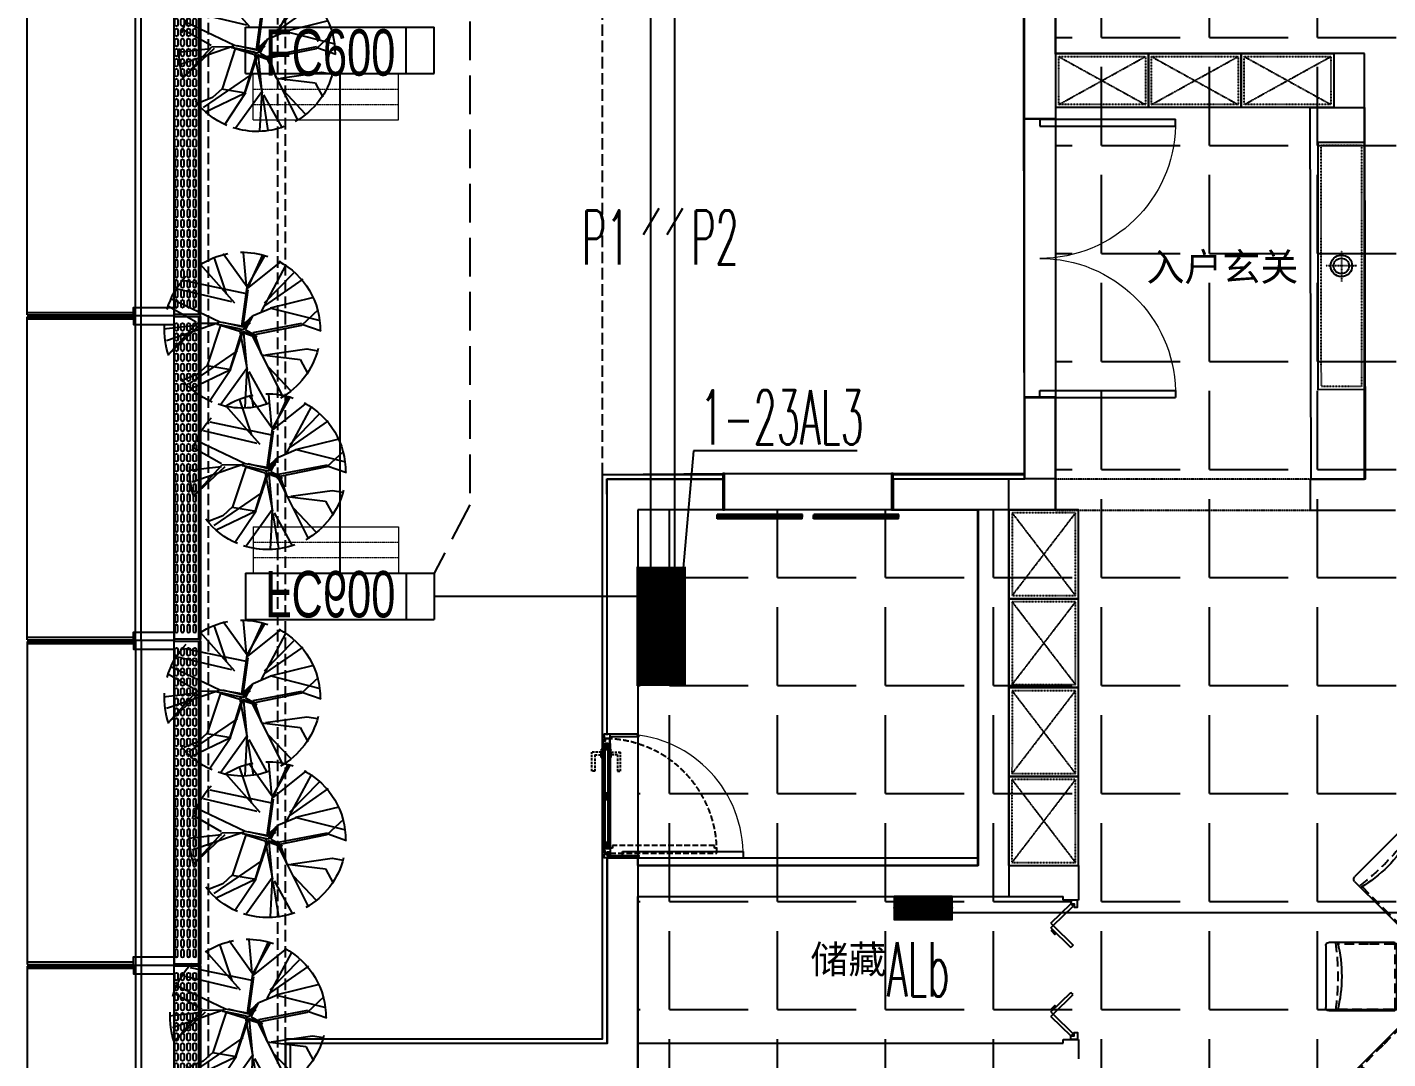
# Model space of a CAD drawing. Extents: x -284868 to 304789, y -137694 to 137894.
# Drawn here: x -79657 to -70857, y -24947 to -18276 of the extents above; entities that cross this region are included whole.
import ezdxf
from ezdxf.enums import TextEntityAlignment as Align

# ---------------------------------------------------------------- set-up
doc = ezdxf.new("R2010")
doc.units = 0
for name, pattern in [('AX-CORE160-Fur$0$DASH', [0.35, 0.25, -0.1]), ('DASH', [0.35, 0.25, -0.1]), ('DASHED', [0.75, 0.5, -0.25]), ('DOTE', [2.42, 2, -0.2, 0.02, -0.2]), ('HIDDEN2', [0.1875, 0.125, -0.0625])]:
    doc.linetypes.add(name, pattern=pattern)
doc.layers.get('0').update_dxf_attribs({"linetype": 'CONTINUOUS'})
for name, color, linetype in [('0-墙', 4, 'CONTINUOUS'), ('0-底图', 251, 'CONTINUOUS'), ('0-窗', 11, 'CONTINUOUS'), ('0-非设计区域', 251, 'CONTINUOUS'), ('EQUIP-箱柜', 3, 'CONTINUOUS'), ('F-地漏', 8, 'CONTINUOUS'), ('M-EQ-AC', 1, 'CONTINUOUS'), ('P-完成面', 42, 'CONTINUOUS'), ('P-平面家具', 3, 'CONTINUOUS'), ('P-平面植物', 251, 'CONTINUOUS'), ('P-门扇', 6, 'CONTINUOUS'), ('TEXT_照明_回路标注', 41, 'CONTINUOUS'), ('WIRE-广播线', 220, 'DOTE'), ('WIRE-照明', 130, 'CONTINUOUS')]:
    doc.layers.add(name, color=color, linetype=linetype)
doc.layers.add('M-D-AC-DF', color=2, linetype='CONTINUOUS', lineweight=20)
doc.styles.add('_TCH_DYN', font='')
doc.styles.add('_TEL_DIM', font='SIMPLEX', dxfattribs={"width": 0.8, "height": 3.5, "bigfont": 'HZTXT'})
doc.styles.add('HZ_e', font='simplex.shx', dxfattribs={"width": 0.8, "bigfont": 'hztxt.shx'})
doc.styles.add('L1', font='haiwenrs.shx', dxfattribs={"width": 0.7, "bigfont": 'haiwenhz.shx'})
doc.styles.add('繁线体', font='')
doc.styles.get('_TCH_DYN').set_extended_font_data('SimSun')
doc.styles.get('繁线体').set_extended_font_data('SimSun')

# ---------------------------------------------------------------- blocks, each defined once
blk = doc.blocks.new('*U166')
at = {"linetype": 'AX-CORE160-Fur$0$DASH', "ltscale": 0.2}
for p, q in [((20, -430), (555, -20)), ((20, -20), (555, -430)), ((595, -430), (1130, -20)), ((595, -20), (1130, -430)), ((1170, -430), (1705, -20)), ((1170, -20), (1705, -430)), ((1745, -430), (2280, -20)), ((1745, -20), (2280, -430))]:
    blk.add_line(p, q, dxfattribs=at)
for points in [[(0, 0), (575, 0), (575, -450), (0, -450)], [(575, 0), (1150, 0), (1150, -450), (575, -450)], [(1150, 0), (1725, 0), (1725, -450), (1150, -450)], [(1725, 0), (2300, 0), (2300, -450), (1725, -450)]]:
    blk.add_lwpolyline(points, close=True)
for points in [[(20, -20), (555, -20), (555, -430), (20, -430)], [(595, -20), (1130, -20), (1130, -430), (595, -430)], [(1170, -20), (1705, -20), (1705, -430), (1170, -430)], [(1745, -20), (2280, -20), (2280, -430), (1745, -430)]]:
    blk.add_lwpolyline(points, close=True, dxfattribs=at)
blk = doc.blocks.new('*U169')
at = {"linetype": 'AX-CORE160-Fur$0$DASH', "ltscale": 0.2}
for p, q in [((20, -330), (580, -20)), ((20, -20), (580, -330)), ((620, -330), (1180, -20)), ((620, -20), (1180, -330)), ((1220, -330), (1780, -20)), ((1220, -20), (1780, -330))]:
    blk.add_line(p, q, dxfattribs=at)
for points in [[(0, 0), (600, 0), (600, -350), (0, -350)], [(600, 0), (1200, 0), (1200, -350), (600, -350)], [(1200, 0), (1800, 0), (1800, -350), (1200, -350)]]:
    blk.add_lwpolyline(points, close=True)
for points in [[(20, -20), (580, -20), (580, -330), (20, -330)], [(620, -20), (1180, -20), (1180, -330), (620, -330)], [(1220, -20), (1780, -20), (1780, -330), (1220, -330)]]:
    blk.add_lwpolyline(points, close=True, dxfattribs=at)
blk = doc.blocks.new('*U170')
blk.add_lwpolyline([(0, 0), (1600, 0), (1600, -300), (0, -300)], close=True)
at = {"linetype": 'AX-CORE160-Fur$0$DASH', "ltscale": 0.2}
blk.add_lwpolyline([(20, -20), (1580, -20), (1580, -280), (20, -280)], close=True, dxfattribs=at)
at = {"linetype": 'AX-CORE160-Fur$0$DASH', "ltscale": 0.1}
for points in [[(800, -50), (800, -250)], [(700, -150), (900, -150)], [(700, -150), (900, -150)]]:
    blk.add_lwpolyline(points, dxfattribs=at)
for radius in [70, 50]:
    blk.add_circle((800, -150), radius)
blk = doc.blocks.new('A$C6CD7009D')
for p, q in [((-220, 182.5), (-220, 440)), ((-200, 460), (200, 460)), ((220, 440), (220, 182.5))]:
    blk.add_line(p, q)
at = {"linetype": 'HIDDEN2', "ltscale": 500}
for p, q in [((-210, 182.5), (-210, 381.7)), ((210, 381.7), (210, 182.5))]:
    blk.add_line(p, q, dxfattribs=at)
blk.add_lwpolyline([(220, 182.5), (220, 20, -0.414214), (200, 0), (-200, 0, -0.414214), (-220, 20), (-220, 182.5)], format="xyb")
blk.add_lwpolyline([(210, 182.5), (210, 20, -0.414214), (200, 10), (-200, 10, -0.414214), (-210, 20), (-210, 182.5)], format="xyb", dxfattribs=at)
for centre, radius, start, end in [((-200, 440), 20, 90, 180), ((200, 440), 20, 0, 90), ((0, 1253.1), 896.7, 255.79752, 284.20248)]:
    blk.add_arc(centre, radius, start, end)
blk.add_arc((1.3, 1934), 1552.3, 261.80427, 278.09956, dxfattribs=at)
blk = doc.blocks.new('*U173')
at = {"ltscale": 500}
blk.add_circle((0, 0), 600, dxfattribs=at)
at = {"xscale": -1}
blk.add_blockref('A$C6CD7009D', (2.9, 652.3), dxfattribs=at)
for p, rotation in [((-459.2, 463.3), 45.00000000000009), ((463.3, 459.2), 314.9999999999999), ((-652.3, 2.9), 90), ((652.3, -2.9), 270), ((-463.3, -459.2), 134.9999999999999), ((459.2, -463.3), 225.0000000000001), ((-2.9, -652.3), 180)]:
    blk.add_blockref('A$C6CD7009D', p, dxfattribs=dict(at, rotation=rotation))
at = {"color": 253, "style": '繁线体'}
blk.add_text('%%C1200', height=75, dxfattribs=at).set_placement((0, -100), align=Align.MIDDLE_CENTER)
blk = doc.blocks.new('$DORLIB2D$00000127')
at = {"color": 0}
for points in [[(-0.5333, 0.7949), (-0.5333, 0.6904)], [(-0.0333, 0.7949), (-0.5333, 0.7949)], [(-0.0333, 0.7949), (-0.0333, 0.6904)], [(0.5333, 0.7949), (0.0333, 0.7949)], [(0.0333, 0.7949), (0.0333, 0.6904)], [(0.5333, 0.7949), (0.5333, 0.6904)], [(-0.0333, 0.6904), (-0.5333, 0.6904)], [(0.5333, 0.6904), (0.0333, 0.6904)], [(0.5, 0.5), (-0.5, 0.5)]]:
    blk.add_lwpolyline(points, dxfattribs=at)
blk = doc.blocks.new('$DorLib2D$00000034')
for p, q in [((-0.3348, 0.1427), (-0.475, 0)), ((-0.3182, 0.1263), (-0.4584, -0.0164)), ((-0.3348, 0.1427), (-0.3182, 0.1263)), ((-0.3015, 0.1427), (-0.3182, 0.1263)), ((-0.3182, 0.1263), (-0.178, -0.0164)), ((-0.3015, 0.1427), (-0.1614, 0)), ((0.3015, 0.1427), (0.1614, 0)), ((0.3182, 0.1263), (0.178, -0.0164)), ((0.3015, 0.1427), (0.3182, 0.1263)), ((0.3348, 0.1427), (0.3182, 0.1263)), ((0.3182, 0.1263), (0.4584, -0.0164)), ((0.3348, 0.1427), (0.475, 0)), ((-0.5, -0.048), (-0.5, 0)), ((-0.4584, -0.0164), (-0.475, 0)), ((-0.178, -0.0164), (-0.1614, 0)), ((0.178, -0.0164), (0.1614, 0)), ((0.4584, -0.0164), (0.475, 0)), ((0.5, -0.048), (0.5, 0))]:
    blk.add_line(p, q)
for points in [[(-0.2899, 0.1308), (-0.2804, 0.1401), (-0.255, 0.1143), (-0.2645, 0.1049)], [(-0.2866, 0.1275), (-0.2804, 0.1335), (-0.2616, 0.1144), (-0.2678, 0.1083)], [(0.2899, 0.1308), (0.2804, 0.1401), (0.255, 0.1143), (0.2645, 0.1049)], [(0.2866, 0.1275), (0.2804, 0.1335), (0.2616, 0.1144), (0.2678, 0.1083)], [(-0.5, 0), (-0.475, 0), (-0.475, -0.023), (-0.45, -0.023), (-0.45, -0.048), (-0.5, -0.048)], [(0.5, 0), (0.475, 0), (0.475, -0.023), (0.45, -0.023), (0.45, -0.048), (0.5, -0.048)]]:
    blk.add_lwpolyline(points)
blk = doc.blocks.new('$DorLib2D$00000002')
for p, q in [((-0.5, 0), (-0.5, 0.4875)), ((-0.475, 0.4875), (-0.5, 0.4875)), ((-0.475, 0), (-0.475, 0.4875)), ((0.475, 0), (0.475, 0.4875)), ((0.475, 0.4875), (0.5, 0.4875)), ((0.5, 0), (0.5, 0.4875)), ((-0.5, 0), (-0.475, 0)), ((0.5, 0), (0.475, 0))]:
    blk.add_line(p, q)
at = {"lineweight": 13}
for centre, start, end in [((-0.4875, 0), 0, 88.5307), ((0.4875, 0), 91.4693, 180)]:
    blk.add_arc(centre, 0.4875, start, end, dxfattribs=at)
blk = doc.blocks.new('$DorLib2D$00000001')
for p, q in [((0.45, 0.975), (0.5, 0.975)), ((0.45, 0), (0.45, 0.975)), ((0.5, 0), (0.5, 0.975)), ((0.5, 0), (0.45, 0))]:
    blk.add_line(p, q)
at = {"lineweight": 13}
blk.add_arc((0.475, 0), 0.975, 91.4693, 180, dxfattribs=at)
blk = doc.blocks.new('vrthr')
for p, q in [((212047.6, 279852.9), (212047.6, 282357.7)), ((212247.6, 279852.9), (212247.6, 282158.1)), ((212047.9, 279852.9), (212047.9, 280058.3)), ((212047.9, 279433.4), (212047.9, 279852.9)), ((214247.6, 279858.3), (212247.9, 279858.3)), ((212247.9, 279852.9), (212247.9, 279858.3)), ((212247.9, 279852.9), (212247.9, 279433.4)), ((214247.6, 277106.1), (214247.6, 279858.3)), ((212247.9, 279433.4), (212047.9, 279433.4)), ((212047.9, 277633.4, 0), (212047.9, 279433.4, 0)), ((212047.9, 277107.7), (212047.9, 277633.4)), ((212047.9, 277633.4), (212247.9, 277633.4)), ((212247.9, 277633.4), (212247.9, 277107.7)), ((209347.6, 277007.7), (209347.6, 277107.7)), ((209347.6, 277107.7), (209547.6, 277107.7)), ((209547.6, 277107.7), (210097.1, 277107.7)), ((209547.6, 277107.7), (209547.6, 277107.7)), ((210097.1, 277107.7), (210097.1, 276907.7)), ((211197.1, 276907.7), (211197.1, 277107.7)), ((211197.1, 277107.7), (211947.1, 277107.7)), ((211947.1, 274607.7), (211947.1, 277107.7)), ((212247.9, 277107.7), (212047.9, 277107.7)), ((213898.5, 277106.2), (214098.5, 277106.2)), ((213898.5, 276906.2), (213898.5, 277106.2)), ((214098.5, 277106.1), (214247.6, 277106.1)), ((209347.6, 277007.7), (209347.6, 275451.2)), ((210097.1, 276907.7), (209547.6, 276907.7)), ((209547.6, 276907.7), (209547.6, 275457.7)), ((211747.1, 276907.7), (211197.1, 276907.7)), ((211747.1, 274607.7), (211747.1, 276907.7)), ((213898.5, 276906.2), (214098.5, 276906.2)), ((214098.5, 276906.2), (214098.5, 276906.1)), ((214098.5, 276906.1), (214447.6, 276906.1)), ((209547.6, 275457.7), (209347.6, 275457.7)), ((209347.6, 274657.7), (209347.6, 273457.6)), ((209347.6, 274657.7), (209547.6, 274657.7)), ((209547.6, 274657.7), (209547.6, 274607.7)), ((209547.6, 274657.7), (209547.6, 274607.7)), ((209547.6, 274657.7), (211747.1, 274657.7)), ((209547.6, 274607.7), (211747.1, 274607.7)), ((211947.1, 274607.7), (212397.6, 274607.7)), ((212397.6, 274607.7), (212397.6, 274382.6)), ((209547.6, 274407.7), (211847.1, 274407.7)), ((209547.6, 274407.7), (209547.6, 273457.6)), ((211847.6, 274407.7), (212297.6, 274407.7)), ((212297.6, 274382.6), (212297.6, 274407.7)), ((212397.6, 274382.6), (212297.6, 274382.6)), ((207270.4, 273457.6), (209347.6, 273457.6)), ((207270.4, 273257.6), (207270.4, 273457.6)), ((209547.6, 273457.6), (212297.6, 273457.6)), ((212297.6, 273457.6), (212297.6, 273482.6)), ((212297.6, 273482.6), (212397.6, 273482.6)), ((212397.6, 273482.6), (212397.6, 273357.6))]:
    blk.add_line(p, q)
at = {"linetype": 'Continuous'}
blk.add_line((209347.6, 275457.7, 0), (209347.6, 275451.2, 0), dxfattribs=at)
at = {"elevation": -0.1}
blk.add_lwpolyline([(213896.1, 279508.6), (214246.1, 279508.6), (214251.5, 277106.2), (213901.5, 277106.2)], close=True, dxfattribs=at)
at = {"linetype": 'DASH', "elevation": -0.1}
blk.add_lwpolyline([(213898.5, 277106.1), (212247.9, 277106.1), (212247.9, 276906.1), (213898.5, 276906.1)], close=True, dxfattribs=at)
at = {"extrusion": (-6.03939e-06, -5.87203e-20, 1), "rotation": 0.02052867424478329}
blk.add_blockref('*U169', (212249.5, 279857.9, -1.3), dxfattribs=at)
for name, p, xscale, yscale, zscale, rotation in [('$DorLib2D$00000002', (212147.9, 278533.4), -1800, 1800, 1800, 270.0000880478415), ('$DORLIB2D$00000127', (210647.1, 277007.7), -1100, 200, -1100, 180), ('$DorLib2D$00000034', (212347.6, 273932.6), 900.0000000000043, 900.0000000000043, 900.0000000000043, 90)]:
    blk.add_blockref(name, p, dxfattribs=dict(xscale=xscale, yscale=yscale, zscale=zscale, rotation=rotation))
at = {"extrusion": (-9.31736e-20, 6.03939e-06, 1), "rotation": 270.0205286742448}
blk.add_blockref('*U170', (214247.2, 279284.4, 1.6), dxfattribs=at)
at = {"extrusion": (-1.21973e-19, -6.03939e-06, -1), "zscale": -1, "rotation": 270.0190810174778}
blk.add_blockref('*U166', (-211947.6, 276907.7, -1.7), dxfattribs=at)
at = {"linetype": 'Continuous', "xscale": 800.0000000000041, "yscale": 800.0000000000041, "zscale": 800.0000000000041, "rotation": 270}
blk.add_blockref('$DorLib2D$00000001', (209447.8, 275057.7), dxfattribs=at)
at = {"extrusion": (-6.03939e-06, 1.33259e-21, -1), "xscale": -1, "zscale": -1, "rotation": 0.02966593114897452}
blk.add_blockref('*U173', (-215108.3, 273885.7, -1.3), dxfattribs=at)
at = {"style": '_TCH_DYN'}
for s, p in [('入户玄关', (212836.7, 278387.7, -0.1)), ('储藏', (210663, 273910.2, -0.1))]:
    blk.add_text(s, height=180, dxfattribs=at).set_placement(p)
blk = doc.blocks.new('A$C3B8026B3')
for p, q in [((949.5, 15355), (949.5, 17345)), ((949.5, 13255), (949.5, 15245)), ((949.5, 13145), (949.5, 11155)), ((949.5, 11045), (949.5, 9055))]:
    blk.add_line(p, q)
for points in [[(0, 15306), (0, 17394)], [(700, 15300), (700, 17400)], [(737.5, 15300), (737.5, 17400)], [(0, 13206), (0, 15294)], [(700, 13200), (700, 15300)], [(737.5, 13200), (737.5, 15300)], [(700, 13200), (700, 11100)], [(737.5, 13200), (737.5, 11100)], [(0, 13194), (0, 11106)], [(0, 11094), (0, 9006)], [(700, 11100), (700, 9000)], [(737.5, 11100), (737.5, 9000)]]:
    blk.add_lwpolyline(points)
at = {"elevation": 0}
for points in [[(0, 15306), (688, 15306), (688, 15320.5), (0, 15320.5)], [(0, 15294), (688, 15294), (688, 15279.5), (0, 15279.5)], [(0, 13206), (688, 13206), (688, 13220.5), (0, 13220.5)], [(0, 13194), (688, 13194), (688, 13179.5), (0, 13179.5)], [(0, 11106), (688, 11106), (688, 11120.5), (0, 11120.5)], [(0, 11094), (688, 11094), (688, 11079.5), (0, 11079.5)]]:
    blk.add_lwpolyline(points, dxfattribs=at)
for points in [[(688, 15300), (688, 15355), (949.5, 15355), (949.5, 15300)], [(688, 15300), (688, 15245), (949.5, 15245), (949.5, 15300)], [(688, 13200), (688, 13255), (949.5, 13255), (949.5, 13200)], [(688, 13200), (688, 13145), (949.5, 13145), (949.5, 13200)], [(688, 11100), (688, 11155), (949.5, 11155), (949.5, 11100)], [(688, 11100), (688, 11045), (949.5, 11045), (949.5, 11100)]]:
    blk.add_lwpolyline(points, close=True)
blk = doc.blocks.new('LT-BLK-20221201170113', base_point=(81437.4, -6378.6))
for p, q in [((79349.4, -6218.5, 0), (81437.4, -6218.5)), ((79349.4, -6220.7, 0), (81437.4, -6220.7))]:
    blk.add_line(p, q)
blk.add_lwpolyline([(79349.4, -6208.1), (81437.4, -6208.1), (81437.4, -6378.6), (79349.4, -6378.6)], close=True)
for points in [[(79403.4, -6235), (79433.4, -6235, -1), (79433.4, -6255), (79403.4, -6255, -0.999999)], [(79468.4, -6235), (79498.4, -6235, -1), (79498.4, -6255), (79468.4, -6255, -0.999999)], [(79533.4, -6235), (79563.4, -6235, -1), (79563.4, -6255), (79533.4, -6255, -0.999999)], [(79598.4, -6235), (79628.4, -6235, -1), (79628.4, -6255), (79598.4, -6255, -0.999999)], [(79663.4, -6235), (79693.4, -6235, -1), (79693.4, -6255), (79663.4, -6255, -0.999999)], [(79728.4, -6235), (79758.4, -6235, -1), (79758.4, -6255), (79728.4, -6255, -0.999999)], [(79793.4, -6235), (79823.4, -6235, -1), (79823.4, -6255), (79793.4, -6255, -0.999999)], [(79858.4, -6235), (79888.4, -6235, -1), (79888.4, -6255), (79858.4, -6255, -0.999999)], [(79923.4, -6235), (79953.4, -6235, -1), (79953.4, -6255), (79923.4, -6255, -0.999999)], [(79988.4, -6235), (80018.4, -6235, -1), (80018.4, -6255), (79988.4, -6255, -0.999999)], [(80053.4, -6235), (80083.4, -6235, -1), (80083.4, -6255), (80053.4, -6255, -0.999999)], [(80118.4, -6235), (80148.4, -6235, -1), (80148.4, -6255), (80118.4, -6255, -0.999999)], [(80183.4, -6235), (80213.4, -6235, -1), (80213.4, -6255), (80183.4, -6255, -0.999999)], [(80248.4, -6235), (80278.4, -6235, -1), (80278.4, -6255), (80248.4, -6255, -0.999999)], [(80313.4, -6235), (80343.4, -6235, -1), (80343.4, -6255), (80313.4, -6255, -0.999999)], [(80408.4, -6235), (80378.4, -6235, 1), (80378.4, -6255), (80408.4, -6255, 0.999999)], [(80473.4, -6235), (80443.4, -6235, 1), (80443.4, -6255), (80473.4, -6255, 0.999999)], [(80538.4, -6235), (80508.4, -6235, 1), (80508.4, -6255), (80538.4, -6255, 0.999999)], [(80603.4, -6235), (80573.4, -6235, 1), (80573.4, -6255), (80603.4, -6255, 0.999999)], [(80668.4, -6235), (80638.4, -6235, 1), (80638.4, -6255), (80668.4, -6255, 0.999999)], [(80733.4, -6235), (80703.4, -6235, 1), (80703.4, -6255), (80733.4, -6255, 0.999999)], [(80798.4, -6235), (80768.4, -6235, 1), (80768.4, -6255), (80798.4, -6255, 0.999999)], [(80863.4, -6235), (80833.4, -6235, 1), (80833.4, -6255), (80863.4, -6255, 0.999999)], [(80928.4, -6235), (80898.4, -6235, 1), (80898.4, -6255), (80928.4, -6255, 0.999999)], [(80993.4, -6235), (80963.4, -6235, 1), (80963.4, -6255), (80993.4, -6255, 0.999999)], [(81058.4, -6235), (81028.4, -6235, 1), (81028.4, -6255), (81058.4, -6255, 0.999999)], [(81123.4, -6235), (81093.4, -6235, 1), (81093.4, -6255), (81123.4, -6255, 0.999999)], [(81188.4, -6235), (81158.4, -6235, 1), (81158.4, -6255), (81188.4, -6255, 0.999999)], [(81253.4, -6235), (81223.4, -6235, 1), (81223.4, -6255), (81253.4, -6255, 0.999999)], [(81318.4, -6235), (81288.4, -6235, 1), (81288.4, -6255), (81318.4, -6255, 0.999999)], [(81383.4, -6235), (81353.4, -6235, 1), (81353.4, -6255), (81383.4, -6255, 0.999999)], [(79403.4, -6274.4), (79433.4, -6274.4, -1), (79433.4, -6294.4), (79403.4, -6294.4, -0.999999)], [(79403.4, -6313.8), (79433.4, -6313.8, -1), (79433.4, -6333.8), (79403.4, -6333.8, -0.999999)], [(79468.4, -6274.4), (79498.4, -6274.4, -1), (79498.4, -6294.4), (79468.4, -6294.4, -0.999999)], [(79468.4, -6313.8), (79498.4, -6313.8, -1), (79498.4, -6333.8), (79468.4, -6333.8, -0.999999)], [(79533.4, -6274.4), (79563.4, -6274.4, -1), (79563.4, -6294.4), (79533.4, -6294.4, -0.999999)], [(79533.4, -6313.8), (79563.4, -6313.8, -1), (79563.4, -6333.8), (79533.4, -6333.8, -0.999999)], [(79598.4, -6274.4), (79628.4, -6274.4, -1), (79628.4, -6294.4), (79598.4, -6294.4, -0.999999)], [(79598.4, -6313.8), (79628.4, -6313.8, -1), (79628.4, -6333.8), (79598.4, -6333.8, -0.999999)], [(79663.4, -6274.4), (79693.4, -6274.4, -1), (79693.4, -6294.4), (79663.4, -6294.4, -0.999999)], [(79663.4, -6313.8), (79693.4, -6313.8, -1), (79693.4, -6333.8), (79663.4, -6333.8, -0.999999)], [(79728.4, -6274.4), (79758.4, -6274.4, -1), (79758.4, -6294.4), (79728.4, -6294.4, -0.999999)], [(79728.4, -6313.8), (79758.4, -6313.8, -1), (79758.4, -6333.8), (79728.4, -6333.8, -0.999999)], [(79793.4, -6274.4), (79823.4, -6274.4, -1), (79823.4, -6294.4), (79793.4, -6294.4, -0.999999)], [(79793.4, -6313.8), (79823.4, -6313.8, -1), (79823.4, -6333.8), (79793.4, -6333.8, -0.999999)], [(79858.4, -6274.4), (79888.4, -6274.4, -1), (79888.4, -6294.4), (79858.4, -6294.4, -0.999999)], [(79858.4, -6313.8), (79888.4, -6313.8, -1), (79888.4, -6333.8), (79858.4, -6333.8, -0.999999)], [(79923.4, -6274.4), (79953.4, -6274.4, -1), (79953.4, -6294.4), (79923.4, -6294.4, -0.999999)], [(79923.4, -6313.8), (79953.4, -6313.8, -1), (79953.4, -6333.8), (79923.4, -6333.8, -0.999999)], [(79988.4, -6274.4), (80018.4, -6274.4, -1), (80018.4, -6294.4), (79988.4, -6294.4, -0.999999)], [(79988.4, -6313.8), (80018.4, -6313.8, -1), (80018.4, -6333.8), (79988.4, -6333.8, -0.999999)], [(80053.4, -6274.4), (80083.4, -6274.4, -1), (80083.4, -6294.4), (80053.4, -6294.4, -0.999999)], [(80053.4, -6313.8), (80083.4, -6313.8, -1), (80083.4, -6333.8), (80053.4, -6333.8, -0.999999)], [(80118.4, -6274.4), (80148.4, -6274.4, -1), (80148.4, -6294.4), (80118.4, -6294.4, -0.999999)], [(80118.4, -6313.8), (80148.4, -6313.8, -1), (80148.4, -6333.8), (80118.4, -6333.8, -0.999999)], [(80183.4, -6274.4), (80213.4, -6274.4, -1), (80213.4, -6294.4), (80183.4, -6294.4, -0.999999)], [(80183.4, -6313.8), (80213.4, -6313.8, -1), (80213.4, -6333.8), (80183.4, -6333.8, -0.999999)], [(80248.4, -6274.4), (80278.4, -6274.4, -1), (80278.4, -6294.4), (80248.4, -6294.4, -0.999999)], [(80248.4, -6313.8), (80278.4, -6313.8, -1), (80278.4, -6333.8), (80248.4, -6333.8, -0.999999)], [(80313.4, -6274.4), (80343.4, -6274.4, -1), (80343.4, -6294.4), (80313.4, -6294.4, -0.999999)], [(80313.4, -6313.8), (80343.4, -6313.8, -1), (80343.4, -6333.8), (80313.4, -6333.8, -0.999999)], [(80408.4, -6274.4), (80378.4, -6274.4, 1), (80378.4, -6294.4), (80408.4, -6294.4, 0.999999)], [(80408.4, -6313.8), (80378.4, -6313.8, 1), (80378.4, -6333.8), (80408.4, -6333.8, 0.999999)], [(80473.4, -6274.4), (80443.4, -6274.4, 1), (80443.4, -6294.4), (80473.4, -6294.4, 0.999999)], [(80473.4, -6313.8), (80443.4, -6313.8, 1), (80443.4, -6333.8), (80473.4, -6333.8, 0.999999)], [(80538.4, -6274.4), (80508.4, -6274.4, 1), (80508.4, -6294.4), (80538.4, -6294.4, 0.999999)], [(80538.4, -6313.8), (80508.4, -6313.8, 1), (80508.4, -6333.8), (80538.4, -6333.8, 0.999999)], [(80603.4, -6274.4), (80573.4, -6274.4, 1), (80573.4, -6294.4), (80603.4, -6294.4, 0.999999)], [(80603.4, -6313.8), (80573.4, -6313.8, 1), (80573.4, -6333.8), (80603.4, -6333.8, 0.999999)], [(80668.4, -6274.4), (80638.4, -6274.4, 1), (80638.4, -6294.4), (80668.4, -6294.4, 0.999999)], [(80668.4, -6313.8), (80638.4, -6313.8, 1), (80638.4, -6333.8), (80668.4, -6333.8, 0.999999)], [(80733.4, -6274.4), (80703.4, -6274.4, 1), (80703.4, -6294.4), (80733.4, -6294.4, 0.999999)], [(80733.4, -6313.8), (80703.4, -6313.8, 1), (80703.4, -6333.8), (80733.4, -6333.8, 0.999999)], [(80798.4, -6274.4), (80768.4, -6274.4, 1), (80768.4, -6294.4), (80798.4, -6294.4, 0.999999)], [(80798.4, -6313.8), (80768.4, -6313.8, 1), (80768.4, -6333.8), (80798.4, -6333.8, 0.999999)], [(80863.4, -6274.4), (80833.4, -6274.4, 1), (80833.4, -6294.4), (80863.4, -6294.4, 0.999999)], [(80863.4, -6313.8), (80833.4, -6313.8, 1), (80833.4, -6333.8), (80863.4, -6333.8, 0.999999)], [(80928.4, -6274.4), (80898.4, -6274.4, 1), (80898.4, -6294.4), (80928.4, -6294.4, 0.999999)], [(80928.4, -6313.8), (80898.4, -6313.8, 1), (80898.4, -6333.8), (80928.4, -6333.8, 0.999999)], [(80993.4, -6274.4), (80963.4, -6274.4, 1), (80963.4, -6294.4), (80993.4, -6294.4, 0.999999)], [(80993.4, -6313.8), (80963.4, -6313.8, 1), (80963.4, -6333.8), (80993.4, -6333.8, 0.999999)], [(81058.4, -6274.4), (81028.4, -6274.4, 1), (81028.4, -6294.4), (81058.4, -6294.4, 0.999999)], [(81058.4, -6313.8), (81028.4, -6313.8, 1), (81028.4, -6333.8), (81058.4, -6333.8, 0.999999)], [(81123.4, -6274.4), (81093.4, -6274.4, 1), (81093.4, -6294.4), (81123.4, -6294.4, 0.999999)], [(81123.4, -6313.8), (81093.4, -6313.8, 1), (81093.4, -6333.8), (81123.4, -6333.8, 0.999999)], [(81188.4, -6274.4), (81158.4, -6274.4, 1), (81158.4, -6294.4), (81188.4, -6294.4, 0.999999)], [(81188.4, -6313.8), (81158.4, -6313.8, 1), (81158.4, -6333.8), (81188.4, -6333.8, 0.999999)], [(81253.4, -6274.4), (81223.4, -6274.4, 1), (81223.4, -6294.4), (81253.4, -6294.4, 0.999999)], [(81253.4, -6313.8), (81223.4, -6313.8, 1), (81223.4, -6333.8), (81253.4, -6333.8, 0.999999)], [(81318.4, -6274.4), (81288.4, -6274.4, 1), (81288.4, -6294.4), (81318.4, -6294.4, 0.999999)], [(81318.4, -6313.8), (81288.4, -6313.8, 1), (81288.4, -6333.8), (81318.4, -6333.8, 0.999999)], [(81383.4, -6274.4), (81353.4, -6274.4, 1), (81353.4, -6294.4), (81383.4, -6294.4, 0.999999)], [(81383.4, -6313.8), (81353.4, -6313.8, 1), (81353.4, -6333.8), (81383.4, -6333.8, 0.999999)], [(79403.4, -6353.1), (79433.4, -6353.1, -1), (79433.4, -6373.1), (79403.4, -6373.1, -0.999999)], [(79468.4, -6353.1), (79498.4, -6353.1, -1), (79498.4, -6373.1), (79468.4, -6373.1, -0.999999)], [(79533.4, -6353.1), (79563.4, -6353.1, -1), (79563.4, -6373.1), (79533.4, -6373.1, -0.999999)], [(79598.4, -6353.1), (79628.4, -6353.1, -1), (79628.4, -6373.1), (79598.4, -6373.1, -0.999999)], [(79663.4, -6353.1), (79693.4, -6353.1, -1), (79693.4, -6373.1), (79663.4, -6373.1, -0.999999)], [(79728.4, -6353.1), (79758.4, -6353.1, -1), (79758.4, -6373.1), (79728.4, -6373.1, -0.999999)], [(79793.4, -6353.1), (79823.4, -6353.1, -1), (79823.4, -6373.1), (79793.4, -6373.1, -0.999999)], [(79858.4, -6353.1), (79888.4, -6353.1, -1), (79888.4, -6373.1), (79858.4, -6373.1, -0.999999)], [(79923.4, -6353.1), (79953.4, -6353.1, -1), (79953.4, -6373.1), (79923.4, -6373.1, -0.999999)], [(79988.4, -6353.1), (80018.4, -6353.1, -1), (80018.4, -6373.1), (79988.4, -6373.1, -0.999999)], [(80053.4, -6353.1), (80083.4, -6353.1, -1), (80083.4, -6373.1), (80053.4, -6373.1, -0.999999)], [(80118.4, -6353.1), (80148.4, -6353.1, -1), (80148.4, -6373.1), (80118.4, -6373.1, -0.999999)], [(80183.4, -6353.1), (80213.4, -6353.1, -1), (80213.4, -6373.1), (80183.4, -6373.1, -0.999999)], [(80248.4, -6353.1), (80278.4, -6353.1, -1), (80278.4, -6373.1), (80248.4, -6373.1, -0.999999)], [(80313.4, -6353.1), (80343.4, -6353.1, -1), (80343.4, -6373.1), (80313.4, -6373.1, -0.999999)], [(80408.4, -6353.1), (80378.4, -6353.1, 1), (80378.4, -6373.1), (80408.4, -6373.1, 0.999999)], [(80473.4, -6353.1), (80443.4, -6353.1, 1), (80443.4, -6373.1), (80473.4, -6373.1, 0.999999)], [(80538.4, -6353.1), (80508.4, -6353.1, 1), (80508.4, -6373.1), (80538.4, -6373.1, 0.999999)], [(80603.4, -6353.1), (80573.4, -6353.1, 1), (80573.4, -6373.1), (80603.4, -6373.1, 0.999999)], [(80668.4, -6353.1), (80638.4, -6353.1, 1), (80638.4, -6373.1), (80668.4, -6373.1, 0.999999)], [(80733.4, -6353.1), (80703.4, -6353.1, 1), (80703.4, -6373.1), (80733.4, -6373.1, 0.999999)], [(80798.4, -6353.1), (80768.4, -6353.1, 1), (80768.4, -6373.1), (80798.4, -6373.1, 0.999999)], [(80863.4, -6353.1), (80833.4, -6353.1, 1), (80833.4, -6373.1), (80863.4, -6373.1, 0.999999)], [(80928.4, -6353.1), (80898.4, -6353.1, 1), (80898.4, -6373.1), (80928.4, -6373.1, 0.999999)], [(80993.4, -6353.1), (80963.4, -6353.1, 1), (80963.4, -6373.1), (80993.4, -6373.1, 0.999999)], [(81058.4, -6353.1), (81028.4, -6353.1, 1), (81028.4, -6373.1), (81058.4, -6373.1, 0.999999)], [(81123.4, -6353.1), (81093.4, -6353.1, 1), (81093.4, -6373.1), (81123.4, -6373.1, 0.999999)], [(81188.4, -6353.1), (81158.4, -6353.1, 1), (81158.4, -6373.1), (81188.4, -6373.1, 0.999999)], [(81253.4, -6353.1), (81223.4, -6353.1, 1), (81223.4, -6373.1), (81253.4, -6373.1, 0.999999)], [(81318.4, -6353.1), (81288.4, -6353.1, 1), (81288.4, -6373.1), (81318.4, -6373.1, 0.999999)], [(81383.4, -6353.1), (81353.4, -6353.1, 1), (81353.4, -6373.1), (81383.4, -6373.1, 0.999999)]]:
    blk.add_lwpolyline(points, format="xyb", close=True)
blk = doc.blocks.new('A$C678165FB')
blk.add_lwpolyline([(-36630.5, 17800), (-36630.5, 5300)])
at = {"rotation": 270}
for p in [(-36800.5, 13656), (-36800.5, 11556), (-36800.5, 9456), (-36800.5, 7356)]:
    blk.add_blockref('LT-BLK-20221201170113', p, dxfattribs=at)
blk = doc.blocks.new('FZ03')
at = {"color": 8}
for p, q in [((-4, 1), (-4, 3)), ((-4, 3), (0, 3)), ((0, 0), (-4, 1)), ((-3, 7), (3, 7)), ((0, 7), (-3, 5)), ((-3, 3), (-3, 7)), ((0, 5), (-3, 4)), ((0, 7), (3, 5)), ((0, 7), (0, 3)), ((0, 5), (3, 4)), ((0, 3), (4, 3)), ((4, 1), (0, 0)), ((3, 3), (3, 7)), ((4, 3), (4, 1))]:
    blk.add_line(p, q, dxfattribs=at)
blk = doc.blocks.new('A$C79893AB6')
at = {"color": 8, "linetype": 'DASHED', "ltscale": 5}
for points in [[(10, 20.3), (0, 20.3), (0, 5.3), (10, 5.3)], [(10, 0), (12, 0), (12, 25), (10, 25)], [(13, 0), (15, 0), (15, 25), (13, 25)], [(15, 20.3), (25, 20.3), (25, 5.3), (15, 5.3)]]:
    blk.add_lwpolyline(points, close=True, dxfattribs=at)
for points in [[(5, 20.3), (5, 5.3)], [(12, 18.5), (13, 18.5)], [(12, 16.5), (13, 16.5)], [(12, 14.5), (13, 14.5)], [(12, 10.5), (13, 10.5)], [(12, 8.5), (13, 8.5)], [(12, 6.5), (13, 6.5)], [(20, 20.3), (20, 5.3)]]:
    blk.add_lwpolyline(points, dxfattribs=at)
blk = doc.blocks.new('A$Ce45fcbb9')
at = {"color": 8, "linetype": 'DASHED', "ltscale": 30}
for points in [[(-98.2, 640.5), (-57, 640.5), (-57, 659.5), (-117.2, 659.5)], [(-98.2, 640.5), (-98.2, 536.4), (-117.2, 536.4), (-117.2, 659.5)], [(-55.5, 676.4), (-50, 676.4), (-50, 623.6), (-55.5, 623.6)], [(5.5, 676.4), (0, 676.4), (0, 623.6), (5.5, 623.6)], [(48.2, 640.5), (7, 640.5), (7, 659.5), (67.2, 659.5)], [(48.2, 640.5), (48.2, 536.4), (67.2, 536.4), (67.2, 659.5)]]:
    blk.add_lwpolyline(points, dxfattribs=at)
for points in [[(-55.5, 623.6, -0.414214), (-57, 625.1), (-57, 674.9, -0.414214), (-55.5, 676.4)], [(5.5, 623.6, 0.414214), (7, 625.1), (7, 674.9, 0.414214), (5.5, 676.4)]]:
    blk.add_lwpolyline(points, format="xyb", dxfattribs=at)
at = {"layer": 'P-门扇'}
for p, q in [((-50, 715), (-50, 35)), ((0, 715), (0, 35))]:
    blk.add_line(p, q, dxfattribs=at)
at = {"layer": 'P-门扇', "color": 251}
for p, q in [((-47, 730), (-47, 35)), ((-35, 715), (-35, 35)), ((-15, 715), (-15, 35)), ((-3, 745), (-3, 35))]:
    blk.add_line(p, q, dxfattribs=at)
at = {"layer": 'P-门扇'}
for points in [[(0, 715), (0, 715), (0, 745), (-32, 745), (-32, 730), (-50, 730), (-50, 715)], [(-47, 715), (-3, 715)]]:
    blk.add_lwpolyline(points, dxfattribs=at)
at = {"layer": 'P-门扇', "color": 251}
for points in [[(-15, 715), (-35, 715), (-35, 675), (-15, 675)], [(-15, 393.2), (-35, 393.2), (-35, 353.2), (-15, 353.2)], [(-15, 75), (-35, 75), (-35, 35), (-15, 35)]]:
    blk.add_lwpolyline(points, close=True, dxfattribs=at)
for points in [[(-15, 715), (-35, 675)], [(-15, 675), (-35, 715)], [(-15, 393.2), (-35, 353.2)], [(-15, 353.2), (-35, 393.2)], [(-15, 75), (-35, 35)], [(-15, 35), (-35, 75)]]:
    blk.add_lwpolyline(points, dxfattribs=at)
at = {"layer": 'P-门扇', "color": 251, "linetype": 'DASH', "ltscale": 150}
blk.add_lwpolyline([(0, 745, -0.404691), (690, 5, 3.831979)], format="xyb", dxfattribs=at)
at = {"layer": 'P-门扇'}
blk.add_lwpolyline([(-50, 20), (-50, 35), (0, 35), (0, 5), (-32, 5), (-32, 20)], close=True, dxfattribs=at)
at = {"layer": 'P-门扇', "color": 251, "linetype": 'DASH', "ltscale": 150}
blk.add_lwpolyline([(15, 55), (15, 37), (0, 37), (0, 5), (690, 5), (690, 37), (675, 37), (675, 55), (15, 55)], dxfattribs=at)
at = {"xscale": -0.7194583547756841, "yscale": 0.7194583547756841, "zscale": 0.7194583547756841, "rotation": 90}
for p in [(-32.8, 740), (-32.8, 10)]:
    blk.add_blockref('FZ03', p, dxfattribs=at)
at = {"rotation": 90.00000000000004}
blk.add_blockref('A$C79893AB6', (0, -10), dxfattribs=at)
blk = doc.blocks.new('yld.studio@foxmail.com-2-220')
at = {"color": 251, "ltscale": 100}
for p, q in [((8417.6, -110035.7), (8256.9, -109733.9)), ((8507.4, -109887.1), (8290.8, -109712.8)), ((8510.1, -109877.5), (8397.2, -109679.9)), ((8501.1, -109873.4), (8409.6, -109669)), ((8511.1, -109879.5), (8664.3, -109664.1)), ((8513.9, -109870.1), (8534.1, -109657.1)), ((8589.8, -109981.6), (8812.1, -109731.5)), ((8643.6, -109920.9), (8721.4, -109692)), ((8397.2, -109980.4), (8208.1, -109785.5)), ((8394.9, -109998.4), (8148.5, -109827.1)), ((8535.1, -110130.3), (8503.4, -109895.4)), ((8545.1, -110130), (8511.1, -109879.5)), ((8515.1, -109920.7), (8913.5, -109837.6)), ((8608.5, -109974.4), (8957.6, -109892.2)), ((8358.7, -110012.5), (8079.5, -109944.3)), ((8687.6, -110105.4), (9004.3, -109954.2)), ((8356.4, -110013.7), (8038, -110093.8)), ((8157, -110123.6), (8048.7, -110023.6)), ((8471.5, -110062), (8356.4, -110013.7)), ((8521.9, -110154.8), (8471.5, -110062)), ((8545.1, -110130), (8474.7, -110063.6)), ((8488.6, -110076.5), (8536.7, -110154.5)), ((8539, -110135.6), (8488.6, -110076.5)), ((8839.3, -110105.6), (9019, -110003.9)), ((8155.7, -110118.3), (8032.3, -110161.7)), ((8472.3, -110172.8), (8155.6, -110112.1)), ((8461.2, -110185.6), (8157, -110123.6)), ((8445.9, -110200), (8538.1, -110165.1)), ((8521.9, -110154.8), (8463.3, -110184.6)), ((8532.4, -110173.4), (8470.5, -110194.6)), ((8538, -110151.7), (8489.4, -110108)), ((8557.8, -110163.7), (8509.5, -110410)), ((8509.5, -110410), (8532.4, -110173.4)), ((8707.1, -110117.1), (8538, -110151.7)), ((8538.1, -110165.1), (8622.5, -110416.5)), ((8669.6, -110104.1), (8539, -110135.6)), ((8544.7, -110164.9), (8559.5, -110148.7)), ((8622.5, -110416.5), (8544.7, -110164.9)), ((8545.1, -110130), (8687.6, -110105.4)), ((8682.6, -110125.1), (8557.8, -110163.7)), ((8559.5, -110148.7), (8707.1, -110117.1)), ((8682.6, -110125.1), (8768.3, -110384.4)), ((8692.8, -110112.7), (8836.9, -110114.6)), ((8694.6, -110108.9), (9030.8, -110225)), ((8818.2, -110125.1), (9019, -110313.5)), ((9019, -110313.5), (8836.9, -110114.6)), ((8840.8, -110125.9), (9051.6, -110150.2)), ((8477.1, -110193.3), (8277.6, -110592.7)), ((8463.3, -110184.6), (8417.7, -110316.4)), ((8470.5, -110194.6), (8417.7, -110316.4)), ((8125, -110277.7), (8052.4, -110289.4)), ((8166.6, -110346.4), (8117, -110438.8)), ((8391, -110315.4), (8125, -110277.7)), ((8417.7, -110316.4), (8166.6, -110346.4)), ((8574.8, -110289.9), (8890.1, -110505.1)), ((8373.7, -110393.6), (8229.8, -110545.8)), ((8500, -110423.7), (8384.7, -110630.9)), ((8507.1, -110429.3), (8471.5, -110654.4)), ((8511.4, -110403.8), (8679.8, -110638.2)), ((8511.4, -110406.1), (8525.2, -110657)), ((8771.5, -110385.9), (8615.9, -110411.9)), ((8615.9, -110411.9), (8752.8, -110617.3)), ((8622.3, -110415), (8875.2, -110535.6)), ((8768.3, -110384.4), (8830.5, -110442)), ((8830.5, -110442), (8919.5, -110477.1))]:
    blk.add_line(p, q, dxfattribs=at)
for start, end in [(117.86669, 180.76361), (88.67658, 109.13181), (56.90063, 79.36879), (15.42502, 43.73878), (340.94353, 3.71391), (193.57975, 240.72922), (292.86239, 322.35668), (249.58012, 287.97728)]:
    blk.add_arc((8541.4, -110156.9), 504, start, end, dxfattribs=at)
blk = doc.blocks.new('*X428')
at = {"color": 0}
for p, q in [((-250, 32.8), (-82.8, 200)), ((-250, 68.2), (-118.2, 200)), ((-250, 103.6), (-153.6, 200)), ((-250, 138.9), (-188.9, 200)), ((-250, 174.3), (-224.3, 200)), ((-247.5, 0), (-47.5, 200)), ((-212.1, 0), (-12.1, 200)), ((-176.8, 0), (23.2, 200)), ((-141.4, 0), (58.6, 200)), ((-106.1, 0), (93.9, 200)), ((-70.7, 0), (129.3, 200)), ((-35.4, 0), (164.6, 200)), ((0, 0), (200, 200)), ((35.4, 0), (235.4, 200)), ((70.7, 0), (250, 179.3)), ((106.1, 0), (250, 143.9)), ((141.4, 0), (250, 108.6)), ((176.8, 0), (250, 73.2)), ((212.1, 0), (250, 37.9)), ((247.5, 0), (250, 2.5))]:
    blk.add_line(p, q, dxfattribs=at)
blk = doc.blocks.new('$equip$00002943')
for p, q in [((-0.75, 0.6), (-0.75, 0)), ((0.75, 0.6), (-0.75, 0.6)), ((0.75, 0), (0.75, 0.6)), ((-0.75, 0), (0.75, 0))]:
    blk.add_line(p, q)
for points, const_width in [([(-0.75, 0.3), (0.75, 0.3)], 0.6), ([(-0.75, 0.6), (-0.75, 0), (0.75, 0), (0.75, 0.6), (-0.75, 0.6), (-0.75, 0)], 0.04)]:
    blk.add_lwpolyline(points, dxfattribs=dict(const_width=const_width))
for p in [(0, 0.6), (-0.75, 0.3), (0.75, 0.3), (0, 0)]:
    blk.add_point(p)
at = {"xscale": 0.00300000000061118, "yscale": 0.00300000000061118, "zscale": 0.00300000000061118}
blk.add_blockref('*X428', (0, 0), dxfattribs=at)
at = {"color": 7, "style": '_TEL_DIM', "flags": 1}
for tag in ['A', 'REMARK']:
    blk.add_attdef(tag, text='', height=0.00002, dxfattribs=at).set_placement((0, 0), align=Align.MIDDLE_CENTER)
blk = doc.blocks.new('fc600')
at = {"layer": 'M-D-AC-DF'}
for p, q in [((136705.7, -1239515.6), (136705.7, -1239215.6)), ((137645.7, -1239515.6), (137645.7, -1239215.6)), ((136705.7, -1239515.6), (137645.7, -1239515.6))]:
    blk.add_line(p, q, dxfattribs=at)
at = {"layer": 'M-D-AC-DF', "linetype": 'DASH'}
for p, q in [((136705.7, -1239315.6), (137645.7, -1239315.6)), ((136705.7, -1239415.6), (137645.7, -1239415.6))]:
    blk.add_line(p, q, dxfattribs=at)
at = {"layer": 'M-EQ-AC'}
for p, q in [((136655.7, -1239215.6), (136655.7, -1238915.6)), ((136655.7, -1238915.6), (137875.7, -1238915.6)), ((137695.7, -1239215.6), (137695.7, -1238915.6)), ((137875.7, -1239215.6), (137875.7, -1238915.6)), ((136655.7, -1239215.6), (137875.7, -1239215.6))]:
    blk.add_line(p, q, dxfattribs=at)
at = {"layer": 'M-EQ-AC', "color": 3, "style": 'L1', "width": 0.7}
blk.add_text('FC600', height=300, dxfattribs=at).set_placement((136782.7, -1239229.1))
blk = doc.blocks.new('A$C24667FCE')
at = {"layer": 'M-EQ-AC'}
blk.add_blockref('fc600', (-162444.4, 1232332.1), dxfattribs=at)
at = {"layer": 'M-EQ-AC', "xscale": -1, "rotation": 180}
blk.add_blockref('fc600', (-162444.4, -1249328.8), dxfattribs=at)

msp = doc.modelspace()

# ---------------------------------------------------------------- hatches: boundary and pattern name
at = {"layer": '0-非设计区域', "ltscale": 3}
h = msp.add_hatch(dxfattribs=at)
h.set_pattern_fill('ANGLE', color=256, scale=100)
h.set_pattern_definition([(0, (-492507.45, 452446.1), (0, 698.5), [508, -190.5]), (90, (-492507.45, 452446.1), (-698.5, 4e-14), [508, -190.5])])
h.paths.add_polyline_path([(-75706.6, -21397.7), (-75706.6, -25047.7), (-77756.6, -25047.7), (-77756.6, -28492.7), (-77256.6, -28492.7), (-77256.6, -29242.7), (-72856.6, -29242.7), (-72856.6, -31547.7), (-64356.6, -31547.7), (-64356.6, -29547.7), (-60656.6, -29547.7), (-60656.6, -21392.7), (-68256.6, -21392.7), (-68256.6, -16942.7), (-70406.6, -16942.7), (-70416.6, -16142.7), (-73006.6, -16142.7), (-73006.6, -21397.7)])

# ---------------------------------------------------------------- linework, layer by layer
at = {"layer": '0-墙', "ltscale": 3}
for points in [[(-73206.6, -15942.7), (-71626.6, -15942.7), (-71626.6, -16142.7), (-73006.6, -16142.7), (-73006.6, -18867.7), (-73206.6, -18867.7), (-73206.6, -15942.7)], [(-77956.6, -28492.7), (-77756.6, -28492.7), (-77756.6, -25047.7), (-75706.6, -25047.7), (-75706.6, -23897.7), (-73306.6, -23897.7), (-73306.6, -21397.7), (-73006.6, -21397.7), (-73006.6, -20667.7), (-73206.6, -20667.7), (-73206.6, -21197.7), (-74056.6, -21197.7), (-74056.6, -21397.7), (-73506.6, -21397.7), (-73506.6, -23697.7), (-75706.6, -23697.7), (-75706.6, -23647.7), (-75906.6, -23647.7), (-75906.6, -24847.7), (-77956.6, -24847.7), (-77956.6, -28492.7)], [(-75706.6, -21397.7), (-75706.6, -22847.7), (-75906.6, -22847.7), (-75906.6, -21197.7), (-75156.6, -21197.7), (-75156.6, -21397.7), (-75706.6, -21397.7)]]:
    msp.add_lwpolyline(points, dxfattribs=at)
at = {"layer": '0-非设计区域', "ltscale": 3}
msp.add_lwpolyline([(-75706.6, -21397.7), (-75706.6, -25047.7), (-77756.6, -25047.7), (-77756.6, -28492.7), (-77256.6, -28492.7), (-77256.6, -29242.7), (-72856.6, -29242.7), (-72856.6, -31547.7), (-64356.6, -31547.7), (-64356.6, -29547.7), (-60656.6, -29547.7), (-60656.6, -21392.7), (-68256.6, -21392.7), (-68256.6, -16942.7), (-70406.6, -16942.7), (-70416.6, -16142.7), (-73006.6, -16142.7), (-73006.6, -21397.7)], close=True, dxfattribs=at)
at = {"layer": 'P-完成面'}
for points in [[(-75921.6, -22872.7), (-75921.6, -22887.7), (-75936.6, -22887.7), (-75936.6, -21167.7), (-75156.6, -21167.7)], [(-74056.6, -21167.7), (-73206.6, -21167.7)], [(-75886.6, -22862.7), (-75701.6, -22862.7), (-75701.6, -22857.7), (-75706.6, -22857.7), (-75706.6, -22847.7)], [(-77986.6, -28492.7), (-77986.6, -24817.7), (-75936.6, -24817.7), (-75936.6, -23607.7), (-75921.6, -23607.7), (-75921.6, -23622.7)], [(-75886.6, -23632.7), (-75701.6, -23632.7), (-75701.6, -23637.7), (-75706.6, -23637.7), (-75706.6, -23647.7)]]:
    msp.add_lwpolyline(points, dxfattribs=at)
for points in [[(-75156.6, -21397.7), (-75146.6, -21397.7), (-75146.6, -21162.7), (-75156.6, -21162.7)], [(-74066.6, -21397.7), (-74056.6, -21397.7), (-74056.6, -21162.7), (-74066.6, -21162.7)], [(-75886.6, -22872.7), (-75886.6, -22847.7), (-75924.6, -22847.7), (-75924.6, -22872.7)], [(-75886.6, -23622.7), (-75886.6, -23647.7), (-75924.6, -23647.7), (-75924.6, -23622.7)]]:
    msp.add_lwpolyline(points, close=True, dxfattribs=at)
at = {"layer": 'P-平面家具', "linetype": 'DASH', "ltscale": 300}
for points in [[(-77986.6, -15992.7), (-78537.1, -15992.7), (-78537.1, -28492.7), (-77986.6, -28492.7)], [(-78036.6, -16042.7), (-78487.1, -16042.7), (-78487.1, -28442.7), (-78036.6, -28442.7)]]:
    msp.add_lwpolyline(points, close=True, dxfattribs=at)
msp.add_lwpolyline([(-75936.6, -21167.7), (-75936.6, -15942.7), (-73206.6, -15942.7)], dxfattribs=at)
at = {"layer": 'TEXT_照明_回路标注'}
for p, q in [((-75572.5, -19448.3), (-75672.5, -19619.6)), ((-75418.9, -19448.3, 0.1), (-75519, -19619.6, 0.1)), ((-75348.1, -21016.5), (-75414.8, -21775.2)), ((-74287.9, -21016.5), (-75348.1, -21016.5))]:
    msp.add_line(p, q, dxfattribs=at)
at = {"layer": 'WIRE-照明'}
for points in [[(-75622.5, -21775.2), (-75622.5, -13765.8)], [(-73206.6, -15946.5), (-70206.6, -15946.5), (-70206.6, -16742.7), (-68056.6, -16742.7), (-68031, -21196.7), (-60455.9, -21196.7), (-60455.9, -29682.7), (-64155.9, -29747.7), (-64155.9, -31746.7), (-73056.6, -31747.7), (-73056.6, -29447.7), (-77264.7, -29446.7), (-77264.7, -28446.7), (-77956.6, -28492.7), (-77986.6, -24817.7), (-75936.6, -24817.7), (-75936.6, -21167.7), (-75146.6, -21162.7), (-73206.6, -21162.7), (-73215.2, -15946.5)], [(-77635.3, -18576.3), (-77635.3, -21805.8)], [(-73673.7, -24000.8), (-66112.3, -24000.8), (-66112.3, -20478.8), (-60456.6, -20478.8)], [(-77025.3, -21955.8), (-75706.7, -21955.8)]]:
    msp.add_lwpolyline(points, dxfattribs=at)
at = {"layer": 'WIRE-照明', "color": 6, "linetype": 'DASH', "ltscale": 1000}
msp.add_lwpolyline([(-77432.6, -14240.8), (-76793.7, -14388.3), (-76793.7, -21365.4), (-77025.3, -21805.8)], dxfattribs=at)
at = {"layer": 'WIRE-照明', "elevation": 0.1}
msp.add_lwpolyline([(-75468.9, -21894.2), (-75468.9, -14291.2)], dxfattribs=at)

# ---------------------------------------------------------------- block references
at = {"layer": '0-底图'}
msp.add_blockref('vrthr', (-285254.3, -298304.3, 0.1), dxfattribs=at)
at = {"layer": '0-窗'}
msp.add_blockref('A$C3B8026B3', (-79656.6, -35442.7), dxfattribs=at)
at = {"layer": 'EQUIP-箱柜'}
for p, xscale, yscale, zscale, rotation in [((-75406.6, -22150.2), 500, 500, 500, 89.99999999999999), ((-73861.2, -23896.6), 250, 250, 250, 180)]:
    msp.add_blockref('$equip$00002943', p, dxfattribs=dict(at, xscale=xscale, yscale=yscale, zscale=zscale, rotation=rotation))
at = {"layer": 'F-地漏'}
msp.add_blockref('A$C678165FB', (-41906.6, -33790.1), dxfattribs=at)
at = {"layer": 'P-平面植物', "xscale": -1}
for p in [(-69628.3, 91710.4), (-69723.9, 89921.5), (-69559.9, 89006.5), (-69723.9, 87542.4), (-69559.9, 86627.4), (-69687.1, 85479.4)]:
    msp.add_blockref('yld.studio@foxmail.com-2-220', p, dxfattribs=at)
at = {"layer": 'P-门扇', "xscale": 1100, "yscale": -157.1428571428571, "zscale": 1100}
msp.add_blockref('$DORLIB2D$00000127', (-74606.6, -21319.1), dxfattribs=at)
at = {"layer": 'P-门扇'}
msp.add_blockref('A$Ce45fcbb9', (-75886.6, -23622.7), dxfattribs=at)
at = {"layer": 'WIRE-广播线'}
msp.add_blockref('A$C24667FCE', (-52456.6, -11692.7), dxfattribs=at)

# ---------------------------------------------------------------- texts
at = {"layer": 'TEXT_照明_回路标注', "style": 'HZ_e', "width": 0.5}
for s, p in [('P1', (-76068.9, -19810.8, 0.1)), ('P2', (-75362.5, -19810.8, 0.1)), ('1-23AL3', (-75303.8, -20973.6, 0.1)), ('ALb', (-74096.5, -24543.3, 0.1))]:
    msp.add_text(s, height=350, dxfattribs=at).set_placement(p)

doc.saveas('drawing.dxf')
